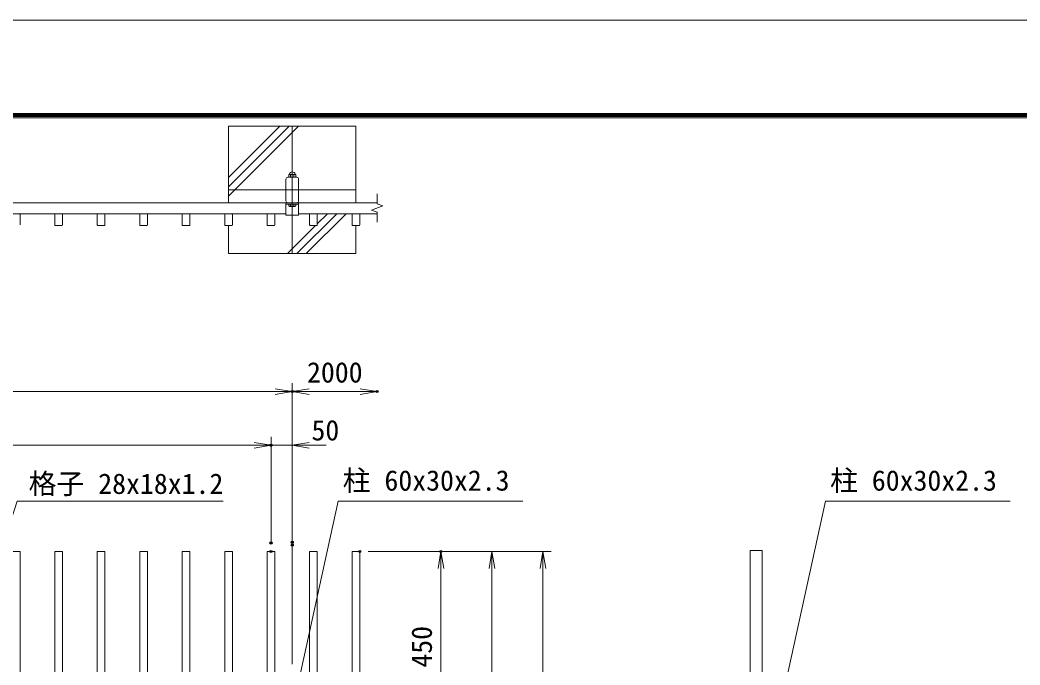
# Model space of a CAD drawing. Units: millimetres, scale not verified. Extents: x -4200 to 4200, y -2970 to 2970.
# Drawn here: x -1864 to 490, y 1452 to 2970 of the extents above; entities that cross this region are included whole.
import ezdxf
from ezdxf.enums import TextEntityAlignment as Align

# ---------------------------------------------------------------- set-up
doc = ezdxf.new("R2010")
doc.units = ezdxf.units.MM
doc.header["$LTSCALE"] = 10
doc.header["$PDMODE"] = 32
doc.header["$PDSIZE"] = 5
doc.linetypes.add('USER1', pattern=[50.8, 31.75, -6.35, 6.35, -6.35])
for name, color, linetype, lineweight in [('0-1_D-BMK', 2, 'USER1', 13), ('0-2_D-STR3', 3, 'Continuous', 13), ('0-3_D-STR-DIM', 7, 'Continuous', 13), ('0-4_0', 7, 'Continuous', 18), ('0-6_D-STR-TXT', 7, 'Continuous', 13), ('0-7_D-STR1', 1, 'Continuous', 18), ('0-8_D-TTL', 7, 'Continuous', 18), ('0-9_D-DCR-HCH', 7, 'Continuous', 13)]:
    doc.layers.add(name, color=color, linetype=linetype, lineweight=lineweight)
doc.layers.add('0-5_Defpoints', color=253, linetype='Continuous')
doc.styles.add('ＭＳ ゴシック', font='')
doc.styles.get('ＭＳ ゴシック').set_extended_font_data('MS Gothic')

# ---------------------------------------------------------------- blocks, each defined once
blk = doc.blocks.new('_Open')
at = {"layer": '0-4_0'}
blk.add_line((-10, 1.667), (0, 0), dxfattribs=at)
blk.add_lwpolyline([(-10, -1.667), (0, 0), (-10, 0)], dxfattribs=at)

msp = doc.modelspace()

# ---------------------------------------------------------------- linework, layer by layer
at = {"layer": '0-1_D-BMK'}
for p, q in [((-1223.41, 2720), (-1223.41, 2420)), ((-1373.41, 2570), (-1073.41, 2570))]:
    msp.add_line(p, q, dxfattribs=at)
at = {"layer": '0-2_D-STR3'}
for p, q in [((-1231.45, 2601), (-1231.45, 2605.5)), ((-1229.58, 2606.5), (-1217.23, 2606.5)), ((-1229.58, 2606.5), (-1217.23, 2606.5)), ((-1229.58, 2600), (-1217.23, 2600)), ((-1229.58, 2600), (-1217.23, 2600)), ((-1227.4, 2605.5), (-1227.4, 2601)), ((-1219.3, 2605.5), (-1219.3, 2601)), ((-1215.25, 2601), (-1215.25, 2605.5)), ((-1231.51, 2536.8), (-1215.31, 2536.8)), ((-1231.51, 2532.3), (-1231.51, 2536.8)), ((-1229.64, 2531.3), (-1217.29, 2531.3)), ((-1227.46, 2532.3), (-1227.46, 2536.8)), ((-1219.36, 2532.3), (-1219.36, 2536.8)), ((-1215.31, 2532.3), (-1215.31, 2536.8))]:
    msp.add_line(p, q, dxfattribs=at)
for centre, radius, start, end in [((-1229.42, 2603.96), 2.54, 37.21089, 142.78911), ((-1229.42, 2602.54), 2.54, 217.21089, 322.78911), ((-1230.29, 2606.87), 0.5, 279.83916, 352.83194), ((-1223.35, 2606), 6.5, 7.16806, 172.83194), ((-1223.35, 2597.8), 8.7, 62.26063, 117.73937), ((-1223.35, 2608.7), 8.7, 242.26063, 297.73937), ((-1217.27, 2603.95), 2.55, 37.42505, 142.57495), ((-1217.27, 2602.55), 2.55, 217.42505, 322.57495), ((-1216.4, 2606.87), 0.5, 187.16806, 253.42019), ((-1229.48, 2533.84), 2.54, 217.21089, 322.78911), ((-1223.41, 2540), 8.7, 242.26063, 297.73937), ((-1217.33, 2533.85), 2.55, 217.42505, 322.57495)]:
    msp.add_arc(centre, radius, start, end, dxfattribs=at)
at = {"layer": '0-3_D-STR-DIM'}
for p, q in [((-1023.41, 2560.93), (-1023.41, 2537.12)), ((-1036.62, 2522.69), (-1010.19, 2532.31)), ((-1023.41, 2517.88), (-1036.62, 2522.69)), ((-1010.19, 2532.31), (-1023.41, 2537.12)), ((-1023.41, 2517.88), (-1023.41, 2494.07)), ((-1223.41, 1453.92), (-1223.41, 2115.35)), ((-1223.41, 1760.35), (-1223.41, 2115.35)), ((-3223.41, 2095.35), (-1223.41, 2095.35)), ((-1223.41, 2095.35), (-1023.41, 2095.35)), ((-1273.41, 1738.92), (-1273.41, 1988.92)), ((-1273.41, 1758.92), (-1273.41, 1988.92)), ((-1223.41, 1753.92), (-1223.41, 1988.92)), ((-3173.41, 1968.92), (-1273.41, 1968.92)), ((-1313.41, 1968.92), (-1353.41, 1968.92)), ((-1223.41, 1968.92), (-1273.41, 1968.92)), ((-1183.41, 1968.92), (-1143.41, 1968.92)), ((-1044.41, 1718.92), (-853.41, 1718.92)), ((-1044.41, 1718.92), (-733.41, 1718.92)), ((-1044.41, 1718.92), (-613.41, 1718.92)), ((-873.41, 1268.92), (-873.41, 1718.92)), ((-753.41, 1718.92), (-753.41, -281.08)), ((-633.41, 1718.92), (-633.41, -381.08))]:
    msp.add_line(p, q, dxfattribs=at)
at = {"layer": '0-4_0'}
for points in [[(-1073.41, 2540), (-1073.41, 2720), (-1373.41, 2720), (-1373.41, 2540)], [(-1373.41, 2486), (-1373.41, 2420), (-1073.41, 2420), (-1073.41, 2486)]]:
    msp.add_lwpolyline(points, dxfattribs=at)
at = {"layer": '0-5_Defpoints'}
for p in [(-1223.41, 2095.35), (-1023.41, 2095.35), (-1273.41, 1968.92), (-1223.41, 1740.35), (-1273.41, 1738.92), (-1273.41, 1718.92), (-1223.41, 1733.92), (-1064.41, 1718.92), (-873.41, 1718.92)]:
    msp.add_point(p, dxfattribs=at)
at = {"layer": '0-6_D-STR-TXT'}
for points in [[(-1386.11, 1837.64), (-1870.79, 1837.64), (-1972.92, 1521.61)], [(-680.46, 1837.64), (-1115.15, 1837.64), (-1208.47, 1410.87)], [(467.05, 1837.64), (32.36, 1837.64), (-60.96, 1410.87)]]:
    msp.add_lwpolyline(points, dxfattribs=at)
at = {"layer": '0-7_D-STR1'}
for p, q in [((-1238.41, 2595.4), (-1238.41, 2544.6)), ((-1213.01, 2600), (-1233.81, 2600)), ((-1208.41, 2544.6), (-1208.41, 2595.4)), ((-1023.41, 2540), (-3423.41, 2540)), ((-1208.41, 2536.8), (-1238.41, 2536.8)), ((-1234.61, 2540), (-1212.21, 2540)), ((-1233.81, 2540), (-1213.01, 2540)), ((-1208.41, 2510.8), (-1208.41, 2540)), ((-1238.41, 2514), (-3208.41, 2514)), ((-1864.41, 2512.3), (-1864.41, 2487.7)), ((-1782.41, 2512.3), (-1782.41, 2487.7)), ((-1764.41, 2512.3), (-1764.41, 2487.7)), ((-1682.41, 2512.3), (-1682.41, 2487.7)), ((-1664.41, 2512.3), (-1664.41, 2487.7)), ((-1582.41, 2512.3), (-1582.41, 2487.7)), ((-1564.41, 2512.3), (-1564.41, 2487.7)), ((-1482.41, 2512.3), (-1482.41, 2487.7)), ((-1464.41, 2512.3), (-1464.41, 2487.7)), ((-1382.41, 2512.3), (-1382.41, 2487.7)), ((-1364.41, 2512.3), (-1364.41, 2487.7)), ((-1282.41, 2512.3), (-1282.41, 2487.7)), ((-1264.41, 2512.3), (-1264.41, 2487.7)), ((-1023.41, 2514), (-1208.41, 2514)), ((-1182.41, 2512.3), (-1182.41, 2487.7)), ((-1164.41, 2512.3), (-1164.41, 2487.7)), ((-1082.41, 2512.3), (-1082.41, 2487.7)), ((-1064.41, 2512.3), (-1064.41, 2487.7)), ((-1780.71, 2486), (-1766.11, 2486)), ((-1680.71, 2486), (-1666.11, 2486)), ((-1580.71, 2486), (-1566.11, 2486)), ((-1480.71, 2486), (-1466.11, 2486)), ((-1380.71, 2486), (-1366.11, 2486)), ((-1280.71, 2486), (-1266.11, 2486)), ((-1180.71, 2486), (-1166.11, 2486)), ((-1080.71, 2486), (-1066.11, 2486)), ((-1882.41, 1718.92), (-1864.41, 1718.92)), ((-1864.41, 1718.92), (-1864.41, -281.08)), ((-1782.41, 1718.92), (-1764.41, 1718.92)), ((-1764.41, 1718.92), (-1764.41, -281.08)), ((-1682.41, 1718.92), (-1664.41, 1718.92)), ((-1664.41, 1718.92), (-1664.41, -281.08)), ((-1582.41, 1718.92), (-1564.41, 1718.92)), ((-1564.41, 1718.92), (-1564.41, -281.08)), ((-1482.41, 1718.92), (-1464.41, 1718.92)), ((-1464.41, 1718.92), (-1464.41, -281.08)), ((-1382.41, 1718.92), (-1364.41, 1718.92)), ((-1364.41, 1718.92), (-1364.41, -281.08)), ((-1282.41, 1718.92), (-1264.41, 1718.92)), ((-1264.41, 1718.92), (-1264.41, -281.08)), ((-1182.41, 1718.92), (-1164.41, 1718.92)), ((-1164.41, 1718.92), (-1164.41, -281.08)), ((-1082.41, 1718.92), (-1082.41, -281.08)), ((-1082.41, 1718.92), (-1064.41, 1718.92)), ((-1064.41, 1718.92), (-1064.41, -281.08)), ((-145.39, 1721.22), (-145.39, -281.08)), ((-117.39, 1721.22), (-145.39, 1721.22)), ((-117.39, 1721.22), (-117.39, 1271.84))]:
    msp.add_line(p, q, dxfattribs=at)
for points in [[(-1208.41, 2510.8), (-1238.41, 2510.8), (-1238.41, 2540)], [(-1782.41, 1718.92), (-1782.41, -281.08), (-1764.41, -281.08)], [(-1682.41, 1718.92), (-1682.41, -281.08), (-1664.41, -281.08)], [(-1582.41, 1718.92), (-1582.41, -281.08), (-1564.41, -281.08)], [(-1482.41, 1718.92), (-1482.41, -281.08), (-1464.41, -281.08)], [(-1382.41, 1718.92), (-1382.41, -281.08), (-1364.41, -281.08)], [(-1282.41, 1718.92), (-1282.41, -281.08), (-1264.41, -281.08)], [(-1182.41, 1718.92), (-1182.41, -281.08), (-1164.41, -281.08)], [(-1082.41, 1718.92), (-1082.41, -281.08), (-1064.41, -281.08)]]:
    msp.add_lwpolyline(points, dxfattribs=at)
for centre, radius, start, end in [((-1233.81, 2595.4), 4.6, 90, 180), ((-1213.01, 2595.4), 4.6, 0, 90), ((-1233.81, 2544.6), 4.6, 180, 270), ((-1213.01, 2544.6), 4.6, 270, 0), ((-1866.11, 2512.3), 1.7, 359.99941, 90), ((-1780.71, 2512.3), 1.7, 90, 180), ((-1766.11, 2512.3), 1.7, 359.99941, 90), ((-1680.71, 2512.3), 1.7, 90, 180), ((-1666.11, 2512.3), 1.7, 359.99941, 90), ((-1580.71, 2512.3), 1.7, 90, 180), ((-1566.11, 2512.3), 1.7, 359.99941, 90), ((-1480.71, 2512.3), 1.7, 90, 180), ((-1466.11, 2512.3), 1.7, 359.99941, 90), ((-1380.71, 2512.3), 1.7, 90, 180), ((-1366.11, 2512.3), 1.7, 359.99941, 90), ((-1280.71, 2512.3), 1.7, 90, 180), ((-1266.11, 2512.3), 1.7, 359.99941, 90), ((-1180.71, 2512.3), 1.7, 90, 180), ((-1166.11, 2512.3), 1.7, 359.99941, 90), ((-1080.71, 2512.3), 1.7, 90, 180), ((-1066.11, 2512.3), 1.7, 359.99941, 90), ((-1780.71, 2487.7), 1.7, 179.99942, 270), ((-1766.11, 2487.7), 1.7, 270, 359.99941), ((-1680.71, 2487.7), 1.7, 179.99942, 270), ((-1666.11, 2487.7), 1.7, 270, 359.99941), ((-1580.71, 2487.7), 1.7, 179.99942, 270), ((-1566.11, 2487.7), 1.7, 270, 359.99941), ((-1480.71, 2487.7), 1.7, 179.99942, 270), ((-1466.11, 2487.7), 1.7, 270, 359.99941), ((-1380.71, 2487.7), 1.7, 179.99942, 270), ((-1366.11, 2487.7), 1.7, 270, 359.99941), ((-1280.71, 2487.7), 1.7, 179.99942, 270), ((-1266.11, 2487.7), 1.7, 270, 359.99941), ((-1180.71, 2487.7), 1.7, 179.99942, 270), ((-1166.11, 2487.7), 1.7, 270, 359.99941), ((-1080.71, 2487.7), 1.7, 179.99942, 270), ((-1066.11, 2487.7), 1.7, 270, 359.99941)]:
    msp.add_arc(centre, radius, start, end, dxfattribs=at)
at = {"layer": '0-8_D-TTL'}
for points in [[(-4200.27, -2970), (4199.73, -2970), (4199.73, 2970), (-4200.27, 2970)], [(-3930.27, 2750), (3929.73, 2750), (3929.73, -2750), (-3930.27, -2750)], [(-3927.77, 2747.5), (3927.23, 2747.5), (3927.23, -2747.5), (-3927.77, -2747.5)], [(-3925.27, 2745), (3924.73, 2745), (3924.73, -2745), (-3925.27, -2745)], [(-3922.77, 2742.5), (3922.23, 2742.5), (3922.23, -2742.5), (-3922.77, -2742.5)], [(-3920.27, 2740), (3919.73, 2740), (3919.73, -2740), (-3920.27, -2740)]]:
    msp.add_lwpolyline(points, close=True, dxfattribs=at)
at = {"layer": '0-9_D-DCR-HCH'}
for p, q in [((-1373.41, 2555), (-1208.41, 2720)), ((-1373.41, 2577.1), (-1230.5, 2720)), ((-1373.41, 2599.19), (-1252.6, 2720)), ((-1118.43, 2514), (-1212.43, 2420)), ((-1096.34, 2514), (-1190.34, 2420)), ((-1140.53, 2514), (-1164.41, 2490.13)), ((-1168.53, 2486), (-1234.53, 2420))]:
    msp.add_line(p, q, dxfattribs=at)

# ---------------------------------------------------------------- block references
at = {"layer": '0-3_D-STR-DIM', "xscale": 4, "yscale": 4}
for p in [(-1223.41, 2095.35), (-1023.41, 2095.35), (-1273.41, 1968.92), (-1273.41, 1968.92)]:
    msp.add_blockref('_Open', p, dxfattribs=at)
for p, rotation in [((-1223.41, 2095.35), 180), ((-1223.41, 1968.92), 180), ((-873.41, 1718.92), 90), ((-753.41, 1718.92), 90), ((-633.41, 1718.92), 90)]:
    msp.add_blockref('_Open', p, dxfattribs=dict(at, rotation=rotation))

# ---------------------------------------------------------------- texts
at = {"layer": '0-3_D-STR-DIM', "style": 'ＭＳ ゴシック'}
for s, p in [('2000', (-1188.68, 2102.1)), ('50', (-1178.18, 1965.88))]:
    msp.add_text(s, height=48.09, dxfattribs=at).set_placement(p, align=Align.BOTTOM_LEFT)
msp.add_text('450', height=48.09, rotation=90, dxfattribs=at).set_placement((-880.15, 1445.42), align=Align.BOTTOM_LEFT)
at = {"layer": '0-6_D-STR-TXT', "style": 'ＭＳ ゴシック'}
for s, p in [('格子 28x18x1.2', (-1844.07, 1840.02)), ('柱 60x30x2.3', (-1104.61, 1847.63)), ('柱 60x30x2.3', (42.9, 1847.63))]:
    msp.add_text(s, height=48.09, dxfattribs=at).set_placement(p, align=Align.BOTTOM_LEFT)

doc.saveas('drawing.dxf')
